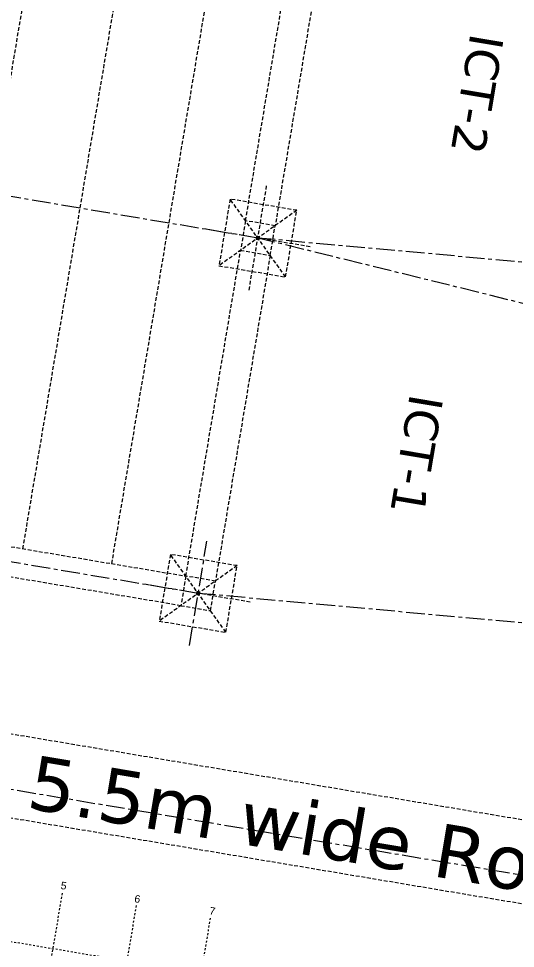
# Model space of a CAD drawing. Header units: feet. Extents: x 199174 to 214517, y 1645895 to 1656921.
# Drawn here: x 207650.24 to 207676.18, y 1653802.05 to 1653850.61 of the extents above; entities that cross this region are included whole.
import ezdxf

# ---------------------------------------------------------------- set-up
doc = ezdxf.new("R2010")
doc.units = ezdxf.units.FT
doc.header["$MEASUREMENT"] = 0
for name, pattern in [('ACAD_ISO04W100', [30, 24, -3, 0, -3]), ('CENTER', [2, 1.25, -0.25, 0.25, -0.25]), ('HIDDEN', [0.375, 0.25, -0.125])]:
    doc.linetypes.add(name, pattern=pattern)
doc.layers.add('400 KV SUB', color=7, linetype='Continuous', true_color=0xffffdb)
for name, color, linetype, lineweight in [('E-LAY-CNTRL', 1, 'CENTER', 0), ('E-LAY-EXIST', 8, 'HIDDEN', 0), ('L00', 8, 'Continuous', 9)]:
    doc.layers.add(name, color=color, linetype=linetype, lineweight=lineweight)
for name, color, linetype in [('E-LAY-DIM', 7, 'Continuous'), ('text', 7, 'Continuous'), ('TXT', 222, 'Continuous')]:
    doc.layers.add(name, color=color, linetype=linetype)
doc.styles.get("Standard").update_dxf_attribs({"font": 'arial.ttf'})
doc.styles.add('STYLE1', font='verdana.ttf')

# ---------------------------------------------------------------- blocks, each defined once
blk = doc.blocks.new('cr')
at = {"layer": 'L00', "linetype": 'ACAD_ISO04W100', "ltscale": 3}
for p, q in [((-1037182, 796516), (-1037182, 767956)), ((-1032182, 796516), (-1032182, 760741)), ((-1027182, 796516), (-1027182, 760741)), ((-1060199, 792781), (-1021347, 792781))]:
    blk.add_line(p, q, dxfattribs=at)
at = {"layer": 'text', "linetype": 'ACAD_ISO04W100', "ltscale": 3, "char_height": 500, "attachment_point": 5, "rotation": 0}
for s, insert in [('5', (-1037160, 797027)), ('6', (-1032175, 796969)), ('7', (-1027116, 797004))]:
    blk.add_mtext(s, dxfattribs=dict(at, insert=insert))
blk = doc.blocks.new('400kv')
at = {"layer": 'E-LAY-CNTRL'}
for p, q in [((175.331, 167.385, -0.311), (215.447, 344.73, -0.311)), ((151.923, 172.68, -0.311), (184.135, 315.082, -0.311)), ((160.682, 279.081, -0.314), (127.431, 132.083, -0.312)), ((144.131, 120.103, -0.311), (151.923, 172.68, -0.311)), ((159.737, 116.573, -0.311), (175.331, 167.385, -0.311)), ((167.539, 114.808, -0.311), (175.331, 167.385, -0.311))]:
    blk.add_line(p, q, dxfattribs=at)
at = {"layer": 'E-LAY-CNTRL', "elevation": -0.311}
blk.add_lwpolyline([(148.489, 173.457), (155.357, 171.903)], dxfattribs=at)
at = {"layer": 'E-LAY-EXIST'}
for p, q in [((131.987, 135.794, -0.238), (148.12, 207.117, -0.311)), ((142.138, 205.6, -0.311), (124.995, 129.815, -0.233)), ((156.869, 190.016, -0.311), (248.553, 169.277, -0.311)), ((155.546, 184.164, -0.311), (247.229, 163.425, -0.311)), ((154.222, 178.312, -0.311), (245.906, 157.572, -0.311))]:
    blk.add_line(p, q, dxfattribs=at)
at = {"layer": 'E-LAY-EXIST', "elevation": -0.311}
for points in [[(157.973, 194.893), (153.119, 173.435), (151.168, 173.876), (156.022, 195.334)], [(154.614, 174.378), (150.225, 175.371), (149.232, 170.982), (153.621, 169.989)], [(153.119, 173.435), (151.168, 173.876), (150.727, 171.925), (152.677, 171.484)], [(174.577, 168.581), (174.135, 166.63), (152.677, 171.484), (153.119, 173.435)], [(152.042, 172.755), (151.847, 172.8), (151.803, 172.604), (151.998, 172.56)], [(178.022, 169.083), (173.633, 170.076), (172.64, 165.687), (177.029, 164.694)], [(176.527, 168.14), (174.577, 168.581), (174.135, 166.63), (176.086, 166.189)], [(197.985, 163.286), (197.544, 161.335), (176.086, 166.189), (176.527, 168.14)], [(175.451, 167.46), (175.256, 167.504), (175.212, 167.309), (175.407, 167.265)]]:
    blk.add_lwpolyline(points, close=True, dxfattribs=at)
for points in [[(151.146, 169.246), (152.7, 176.114)], [(153.621, 169.989), (150.225, 175.371)], [(149.232, 170.982), (154.614, 174.378)], [(174.555, 163.951), (176.108, 170.819)], [(177.029, 164.694), (173.633, 170.076)], [(172.64, 165.687), (178.022, 169.083)], [(171.897, 168.162), (178.765, 166.608)]]:
    blk.add_lwpolyline(points, dxfattribs=at)
at = {"layer": 'E-LAY-DIM', "lineweight": -2, "xscale": 0.0009999999398089005, "yscale": 0.0009999999398089005, "zscale": 0.0009999999398089005, "rotation": 257.2539829661908}
blk.add_blockref('cr', (-873.232, -653.045, -0.311), dxfattribs=at)
at = {"layer": 'TXT', "linetype": 'Continuous', "style": 'STYLE1'}
blk.add_text('5.5m wide Road', height=3.6, rotation=257.25398, dxfattribs=at).set_placement((138.308, 184.983, -0.531))
at = {"layer": 'TXT', "style": 'STYLE1'}
for s, p in [('ICT-1', (164.475, 157.843, -0.311)), ('ICT-2', (188.231, 152.47, -0.311))]:
    blk.add_text(s, height=2.25, rotation=167.25398, dxfattribs=at).set_placement(p)

msp = doc.modelspace()

# ---------------------------------------------------------------- block references
at = {"layer": '400 KV SUB', "lineweight": -2, "xscale": 0.7840800000301468, "yscale": 0.7840800000301468, "zscale": 0.7840800000301468, "rotation": 93.2111979021931}
msp.add_blockref('400kv', (207801.472, 1653709.246, 0.244), dxfattribs=at)

doc.saveas('drawing.dxf')
